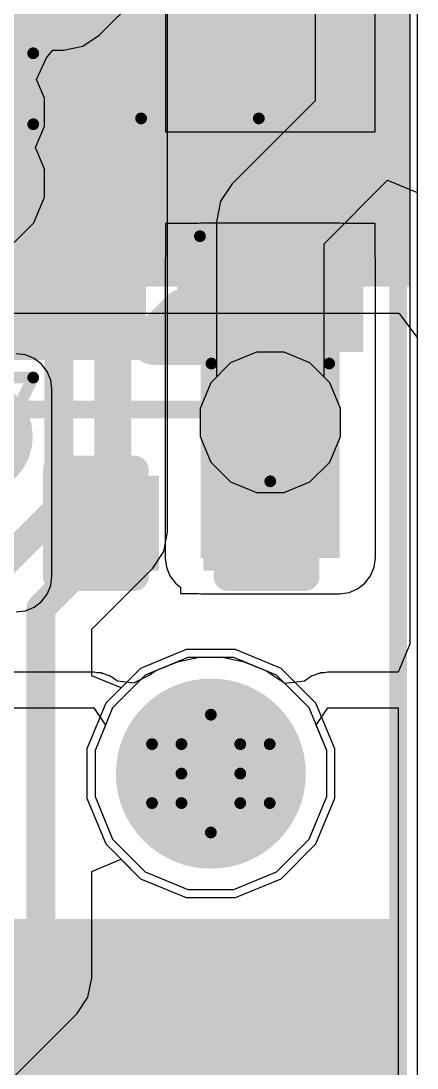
# Model space of a CAD drawing. Header units: inches. Extents: x -35 to 304, y -8 to 63.
# Drawn here: x 10.563 to 12.273, y 0.578 to 5.094 of the extents above; entities that cross this region are included whole.
import ezdxf

# ---------------------------------------------------------------- set-up
doc = ezdxf.new("R2010")
doc.units = ezdxf.units.IN
for name, color, linetype in [('Bottom Layer', 5, 'Continuous'), ('Bottom Overlay', 54, 'Continuous'), ('Bottom Paste', 16, 'Continuous'), ('Bottom Solder', 6, 'Continuous'), ('Drill Drawing', 1, 'Continuous'), ('Layer 2', 16, 'Continuous'), ('Layer 3', 76, 'Continuous'), ('Pad Holes', 156, 'Continuous'), ('Top Layer', 1, 'Continuous'), ('Top Overlay', 2, 'Continuous'), ('Top Paste', 8, 'Continuous'), ('Top Solder', 216, 'Continuous'), ('Via Holes', 16, 'Continuous')]:
    doc.layers.add(name, color=color, linetype=linetype)

# ---------------------------------------------------------------- blocks, each defined once
blk = doc.blocks.new('DC_096_7')
at = {"layer": 'Bottom Solder'}
h = blk.add_hatch(color=6, dxfattribs=at)
edge = h.paths.add_edge_path()
edge.add_arc((1.39999974, 1.24579888), 0.0499999, 0, 360)
h = blk.add_hatch(color=6, dxfattribs=at)
edge = h.paths.add_edge_path()
edge.add_arc((1.39999974, -0.9373997), 0.0499999, 0, 360)
at = {"layer": 'Pad Holes'}
h = blk.add_hatch(color=7, dxfattribs=at)
edge = h.paths.add_edge_path()
edge.add_arc((1.39999974, 1.24579888), 0.40999918, 0, 360)
h = blk.add_hatch(color=7, dxfattribs=at)
edge = h.paths.add_edge_path()
edge.add_arc((1.39999974, -0.9373997), 0.40999918, 0, 360)
at = {"layer": 'Top Layer'}
for points in [[(-2.04999971, 2.05420087), (-0.74999977, 2.05420087), (-0.74999977, 0.25420193), (-2.04999971, 0.25420193)], [(-2.04999971, -0.7457986099999999), (-0.74999977, -0.7457986099999999), (-0.74999977, -1.74579915), (-2.04999971, -1.74579915)]]:
    blk.add_hatch(color=1, dxfattribs=at).paths.add_polyline_path(points)
at = {"layer": 'Top Paste'}
for points in [[(-2.04999971, 2.05420087), (-0.74999977, 2.05420087), (-0.74999977, 0.25420193), (-2.04999971, 0.25420193)], [(-2.04999971, -0.7457986099999999), (-0.74999977, -0.7457986099999999), (-0.74999977, -1.74579915), (-2.04999971, -1.74579915)]]:
    blk.add_hatch(color=8, dxfattribs=at).paths.add_polyline_path(points)
at = {"layer": 'Top Solder'}
for points in [[(-2.09999961, 2.10420077), (-0.69999987, 2.10420077), (-0.69999987, 0.20420203), (-2.09999961, 0.20420203)], [(-2.09999961, -0.6957987099999999), (-0.69999987, -0.6957987099999999), (-0.69999987, -1.79579905), (-2.09999961, -1.79579905)]]:
    blk.add_hatch(color=216, dxfattribs=at).paths.add_polyline_path(points)
h = blk.add_hatch(color=216, dxfattribs=at)
edge = h.paths.add_edge_path()
edge.add_arc((1.39999974, 1.24579888), 0.0499999, 0, 360)
h = blk.add_hatch(color=216, dxfattribs=at)
edge = h.paths.add_edge_path()
edge.add_arc((1.39999974, -0.9373997), 0.0499999, 0, 360)
at = {"layer": 'Top Overlay'}
for points in [[(-2.05000098, -1.74580042, 0.0762, 0.0762, 0), (-2.05000098, 2.0541996, 0.0762, 0.0762, 0)], [(-0.58950098, 1.1270996, 0.1999996, 0.1999996, 0), (-0.46250098, 1.2540996, 0.1999996, 0.1999996, 0)], [(-0.46250098, 1.0000996, 0.1999996, 0.1999996, 0), (-0.46250098, 1.2540996, 0.1999996, 0.1999996, 0)], [(-0.46250098, 1.0000996, 0.1999996, 0.1999996, 0), (-0.58950098, 1.1270996, 0.1999996, 0.1999996, 0)]]:
    blk.add_lwpolyline(points, format="xyseb", dxfattribs=at)
for points in [[(-2.06905098, 2.0541996, 0.0381, 0.0381, 1), (-2.03095098, 2.0541996, 0.0381, 0.0381, 1)], [(-0.5125008799999999, 1.2540996, 0.0999998, 0.0999998, 1), (-0.41250108, 1.2540996, 0.0999998, 0.0999998, 1)], [(-0.5125008799999999, 1.2540996, 0.0999998, 0.0999998, 1), (-0.41250108, 1.2540996, 0.0999998, 0.0999998, 1)], [(-0.6395008799999999, 1.1270996, 0.0999998, 0.0999998, 1), (-0.53950108, 1.1270996, 0.0999998, 0.0999998, 1)], [(-0.6395008799999999, 1.1270996, 0.0999998, 0.0999998, 1), (-0.53950108, 1.1270996, 0.0999998, 0.0999998, 1)], [(-0.5125008799999999, 1.0000996, 0.0999998, 0.0999998, 1), (-0.41250108, 1.0000996, 0.0999998, 0.0999998, 1)], [(-0.5125008799999999, 1.0000996, 0.0999998, 0.0999998, 1), (-0.41250108, 1.0000996, 0.0999998, 0.0999998, 1)], [(-2.06905098, -1.74580042, 0.0381, 0.0381, 1), (-2.03095098, -1.74580042, 0.0381, 0.0381, 1)]]:
    blk.add_lwpolyline(points, format="xyseb", close=True, dxfattribs=at)
blk = doc.blocks.new('DFN_6_EP_2_2__B_14')
at = {"layer": 'Bottom Layer'}
for points in [[(-0.27999944, 0.6849999), (0.27999944, 0.6849999), (0.27999944, -0.6849999), (-0.27999944, -0.6849999)], [(-1.2174982, 0.6499986999999999), (-0.6174993999999999, 0.6499986999999999), (-0.6174993999999999, 0.3499993), (-1.2174982, 0.3499993)], [(0.6175019399999999, 0.6499986999999999), (1.21750074, 0.6499986999999999), (1.21750074, 0.3499993), (0.6175019399999999, 0.3499993)], [(-1.2174982, 0.14999716), (-0.6174993999999999, 0.14999716), (-0.6174993999999999, -0.15000224), (-1.2174982, -0.15000224)], [(0.6175019399999999, 0.1499997), (1.21750074, 0.1499997), (1.21750074, -0.1499997), (0.6175019399999999, -0.1499997)], [(-1.2174982, -0.35000184), (-0.6174993999999999, -0.35000184), (-0.6174993999999999, -0.65000124), (-1.2174982, -0.65000124)], [(0.6175019399999999, -0.35000184), (1.21750074, -0.35000184), (1.21750074, -0.65000124), (0.6175019399999999, -0.65000124)]]:
    blk.add_hatch(color=5, dxfattribs=at).paths.add_polyline_path(points)
at = {"layer": 'Bottom Paste'}
for points in [[(-0.27999944, 0.6849999), (0.27999944, 0.6849999), (0.27999944, -0.6849999), (-0.27999944, -0.6849999)], [(-1.2174982, 0.6499986999999999), (-0.6174993999999999, 0.6499986999999999), (-0.6174993999999999, 0.3499993), (-1.2174982, 0.3499993)], [(0.6175019399999999, 0.6499986999999999), (1.21750074, 0.6499986999999999), (1.21750074, 0.3499993), (0.6175019399999999, 0.3499993)], [(-1.2174982, 0.14999716), (-0.6174993999999999, 0.14999716), (-0.6174993999999999, -0.15000224), (-1.2174982, -0.15000224)], [(0.6175019399999999, 0.1499997), (1.21750074, 0.1499997), (1.21750074, -0.1499997), (0.6175019399999999, -0.1499997)], [(-1.2174982, -0.35000184), (-0.6174993999999999, -0.35000184), (-0.6174993999999999, -0.65000124), (-1.2174982, -0.65000124)], [(0.6175019399999999, -0.35000184), (1.21750074, -0.35000184), (1.21750074, -0.65000124), (0.6175019399999999, -0.65000124)]]:
    blk.add_hatch(color=16, dxfattribs=at).paths.add_polyline_path(points)
at = {"layer": 'Bottom Solder'}
for points in [[(-0.38159944, 0.7865998999999999), (0.38159944, 0.7865998999999999), (0.38159944, -0.7865998999999999), (-0.38159944, -0.7865998999999999)], [(-1.3190982, 0.7515987), (-0.5158993999999999, 0.7515987), (-0.5158993999999999, 0.2483993), (-1.3190982, 0.2483993)], [(0.5159019399999999, 0.7515987), (1.31910074, 0.7515987), (1.31910074, 0.2483993), (0.5159019399999999, 0.2483993)], [(-1.3190982, 0.25159716), (-0.5158993999999999, 0.25159716), (-0.5158993999999999, -0.25160224), (-1.3190982, -0.25160224)], [(0.5159019399999999, 0.2515997), (1.31910074, 0.2515997), (1.31910074, -0.2515997), (0.5159019399999999, -0.2515997)], [(-1.3190982, -0.24840184), (-0.5158993999999999, -0.24840184), (-0.5158993999999999, -0.75160124), (-1.3190982, -0.75160124)], [(0.5159019399999999, -0.24840184), (1.31910074, -0.24840184), (1.31910074, -0.75160124), (0.5159019399999999, -0.75160124)]]:
    blk.add_hatch(color=6, dxfattribs=at).paths.add_polyline_path(points)
at = {"layer": 'Bottom Overlay'}
for points in [[(-1.00000054, 0.796798, 0.0762, 0.0762, 0), (-1.00000054, 0.999998, 0.0762, 0.0762, 0)], [(-1.00000054, 0.999998, 0.0762, 0.0762, 0), (1.00000054, 0.999998, 0.0762, 0.0762, 0)], [(1.00000054, 0.796798, 0.0762, 0.0762, 0), (1.00000054, 0.999998, 0.0762, 0.0762, 0)], [(-1.00000054, -1.00000054, 0.0762, 0.0762, 0), (-1.00000054, -0.7968005399999999, 0.0762, 0.0762, 0)], [(1.00000054, -1.00000054, 0.0762, 0.0762, 0), (1.00000054, -0.7968005399999999, 0.0762, 0.0762, 0)], [(-1.00000054, -1.00000054, 0.0762, 0.0762, 0), (1.00000054, -1.00000054, 0.0762, 0.0762, 0)]]:
    blk.add_lwpolyline(points, format="xyseb", dxfattribs=at)
for points in [[(-1.01905054, 0.999998, 0.0381, 0.0381, 1), (-0.9809505399999999, 0.999998, 0.0381, 0.0381, 1)], [(-1.01905054, 0.999998, 0.0381, 0.0381, 1), (-0.9809505399999999, 0.999998, 0.0381, 0.0381, 1)], [(0.9809505399999999, 0.999998, 0.0381, 0.0381, 1), (1.01905054, 0.999998, 0.0381, 0.0381, 1)], [(0.9809505399999999, 0.999998, 0.0381, 0.0381, 1), (1.01905054, 0.999998, 0.0381, 0.0381, 1)], [(-1.01905054, 0.796798, 0.0381, 0.0381, 1), (-0.9809505399999999, 0.796798, 0.0381, 0.0381, 1)], [(0.9809505399999999, 0.796798, 0.0381, 0.0381, 1), (1.01905054, 0.796798, 0.0381, 0.0381, 1)], [(-1.01905054, -0.7968005399999999, 0.0381, 0.0381, 1), (-0.9809505399999999, -0.7968005399999999, 0.0381, 0.0381, 1)], [(0.9809505399999999, -0.7968005399999999, 0.0381, 0.0381, 1), (1.01905054, -0.7968005399999999, 0.0381, 0.0381, 1)], [(-1.01905054, -1.00000054, 0.0381, 0.0381, 1), (-0.9809505399999999, -1.00000054, 0.0381, 0.0381, 1)], [(-1.01905054, -1.00000054, 0.0381, 0.0381, 1), (-0.9809505399999999, -1.00000054, 0.0381, 0.0381, 1)], [(0.9809505399999999, -1.00000054, 0.0381, 0.0381, 1), (1.01905054, -1.00000054, 0.0381, 0.0381, 1)], [(0.9809505399999999, -1.00000054, 0.0381, 0.0381, 1), (1.01905054, -1.00000054, 0.0381, 0.0381, 1)]]:
    blk.add_lwpolyline(points, format="xyseb", close=True, dxfattribs=at)
blk = doc.blocks.new('1_S______P___0_5___B_34')
at = {"layer": 'Bottom Layer'}
h = blk.add_hatch(color=5, dxfattribs=at)
edge = h.paths.add_edge_path()
edge.add_arc((0, 0), 0.2499995, 0, 360)
at = {"layer": 'Bottom Paste'}
h = blk.add_hatch(color=16, dxfattribs=at)
edge = h.paths.add_edge_path()
edge.add_arc((0, 0), 0.2499995, 0, 360)
at = {"layer": 'Bottom Solder'}
h = blk.add_hatch(color=6, dxfattribs=at)
edge = h.paths.add_edge_path()
edge.add_arc((0, 0), 0.3515995, 0, 360)
at = {"layer": 'Bottom Overlay'}
for points in [[(0.4064, 0, 0.0762, 0.0762, 1), (-0.4064, 0, 0.0762, 0.0762, 1)], [(-0.42545, 0, 0.0381, 0.0381, 1), (-0.38735, 0, 0.0381, 0.0381, 1)], [(0.38735, 0, 0.0381, 0.0381, 1), (0.42545, 0, 0.0381, 0.0381, 1)]]:
    blk.add_lwpolyline(points, format="xyseb", close=True, dxfattribs=at)
blk = doc.blocks.new('CAP_0201_B_41')
at = {"layer": 'Bottom Layer'}
for points in [[(-0.4499991, 0.1499997), (-0.1499997, 0.1499997), (-0.1499997, -0.1499997), (-0.4499991, -0.1499997)], [(0.1499997, 0.1499997), (0.4499991, 0.1499997), (0.4499991, -0.1499997), (0.1499997, -0.1499997)]]:
    blk.add_hatch(color=5, dxfattribs=at).paths.add_polyline_path(points)
at = {"layer": 'Bottom Paste'}
for points in [[(-0.4499991, 0.1499997), (-0.1499997, 0.1499997), (-0.1499997, -0.1499997), (-0.4499991, -0.1499997)], [(0.1499997, 0.1499997), (0.4499991, 0.1499997), (0.4499991, -0.1499997), (0.1499997, -0.1499997)]]:
    blk.add_hatch(color=16, dxfattribs=at).paths.add_polyline_path(points)
at = {"layer": 'Bottom Solder'}
for points in [[(-0.50500026, 0.20500086), (-0.09499853999999999, 0.20500086), (-0.09499853999999999, -0.20500086), (-0.50500026, -0.20500086)], [(0.09499853999999999, 0.20500086), (0.50500026, 0.20500086), (0.50500026, -0.20500086), (0.09499853999999999, -0.20500086)]]:
    blk.add_hatch(color=6, dxfattribs=at).paths.add_polyline_path(points)
at = {"layer": 'Bottom Overlay'}
for points in [[(-0.5334, 0.2286, 0.127, 0.127, 0), (-0.2032, 0.2286, 0.127, 0.127, 0)], [(-0.5334, -0.2286, 0.127, 0.127, 0), (-0.5334, 0.2286, 0.127, 0.127, 0)], [(0.2032, 0.2286, 0.127, 0.127, 0), (0.5334, 0.2286, 0.127, 0.127, 0)], [(0.5334, -0.2286, 0.127, 0.127, 0), (0.5334, 0.2286, 0.127, 0.127, 0)], [(-0.5334, -0.2286, 0.127, 0.127, 0), (-0.2032, -0.2286, 0.127, 0.127, 0)], [(0.2032, -0.2286, 0.127, 0.127, 0), (0.5334, -0.2286, 0.127, 0.127, 0)]]:
    blk.add_lwpolyline(points, format="xyseb", dxfattribs=at)
for points in [[(-0.5651499999999999, 0.2286, 0.0635, 0.0635, 1), (-0.5016499999999999, 0.2286, 0.0635, 0.0635, 1)], [(-0.5651499999999999, 0.2286, 0.0635, 0.0635, 1), (-0.5016499999999999, 0.2286, 0.0635, 0.0635, 1)], [(-0.23495, 0.2286, 0.0635, 0.0635, 1), (-0.17145, 0.2286, 0.0635, 0.0635, 1)], [(0.17145, 0.2286, 0.0635, 0.0635, 1), (0.23495, 0.2286, 0.0635, 0.0635, 1)], [(0.5016499999999999, 0.2286, 0.0635, 0.0635, 1), (0.5651499999999999, 0.2286, 0.0635, 0.0635, 1)], [(0.5016499999999999, 0.2286, 0.0635, 0.0635, 1), (0.5651499999999999, 0.2286, 0.0635, 0.0635, 1)], [(-0.5651499999999999, -0.2286, 0.0635, 0.0635, 1), (-0.5016499999999999, -0.2286, 0.0635, 0.0635, 1)], [(-0.5651499999999999, -0.2286, 0.0635, 0.0635, 1), (-0.5016499999999999, -0.2286, 0.0635, 0.0635, 1)], [(-0.23495, -0.2286, 0.0635, 0.0635, 1), (-0.17145, -0.2286, 0.0635, 0.0635, 1)], [(0.17145, -0.2286, 0.0635, 0.0635, 1), (0.23495, -0.2286, 0.0635, 0.0635, 1)], [(0.5016499999999999, -0.2286, 0.0635, 0.0635, 1), (0.5651499999999999, -0.2286, 0.0635, 0.0635, 1)], [(0.5016499999999999, -0.2286, 0.0635, 0.0635, 1), (0.5651499999999999, -0.2286, 0.0635, 0.0635, 1)]]:
    blk.add_lwpolyline(points, format="xyseb", close=True, dxfattribs=at)

msp = doc.modelspace()

# ---------------------------------------------------------------- hatches: boundary and pattern name
at = {"layer": 'Bottom Layer'}
h = msp.add_hatch(color=5, dxfattribs=at)
edge = h.paths.add_edge_path()
edge.add_arc((11.33555518, 4.41925202), 0.1499997, 0, 360)
for points in [[(11.33917468, 2.77754334), (11.93917348, 2.77754334), (11.93917348, 4.06784302), (11.33917468, 4.06784302)], [(10.10417334, 0.2032), (12.19105258, 0.2032), (12.19105258, 1.22050556), (10.10417334, 1.22050556)]]:
    msp.add_hatch(color=5, dxfattribs=at).paths.add_polyline_path(points)
h = msp.add_hatch(color=5, dxfattribs=at)
edge = h.paths.add_edge_path()
edge.add_arc((11.63917408, 3.362345319999999), 0.1499997, 0, 360)
at = {"layer": 'Bottom Solder'}
h = msp.add_hatch(color=6, dxfattribs=at)
edge = h.paths.add_edge_path()
edge.add_arc((11.33555518, 4.41925202), 0.2515997, 0, 360)
h = msp.add_hatch(color=6, dxfattribs=at)
edge = h.paths.add_edge_path()
edge.add_arc((11.63917408, 3.362345319999999), 0.2515997, 0, 360)
h = msp.add_hatch(color=6, dxfattribs=at)
edge = h.paths.add_edge_path()
edge.add_arc((10.3619554, 3.301911099999999), 0.2515997, 0, 360)
at = {"layer": 'Layer 2'}
h = msp.add_hatch(color=16, dxfattribs=at)
edge = h.paths.add_edge_path()
edge.add_arc((11.33555518, 4.41925202), 0.1499997, 0, 360)
h = msp.add_hatch(color=16, dxfattribs=at)
edge = h.paths.add_edge_path()
edge.add_arc((11.63917408, 3.362345319999999), 0.1499997, 0, 360)
at = {"layer": 'Layer 3'}
h = msp.add_hatch(color=76, dxfattribs=at)
edge = h.paths.add_edge_path()
edge.add_arc((11.33555518, 4.41925202), 0.1499997, 0, 360)
h = msp.add_hatch(color=76, dxfattribs=at)
edge = h.paths.add_edge_path()
edge.add_arc((11.63917408, 3.362345319999999), 0.1499997, 0, 360)
at = {"layer": 'Top Layer'}
msp.add_hatch(color=1, dxfattribs=at).paths.add_polyline_path([(10.1810693, 3.99800318), (12.1935621, 3.99800318), (12.1935621, 5.298005659999999), (10.1810693, 5.298005659999999)])
h = msp.add_hatch(color=1, dxfattribs=at)
edge = h.paths.add_edge_path()
edge.add_arc((11.63917408, 3.362345319999999), 0.1499997, 0, 360)
at = {"layer": 'Top Solder'}
h = msp.add_hatch(color=216, dxfattribs=at)
edge = h.paths.add_edge_path()
edge.add_arc((10.3619554, 4.7003081), 0.2515997, 0, 360)
h = msp.add_hatch(color=216, dxfattribs=at)
edge = h.paths.add_edge_path()
edge.add_arc((10.3619554, 4.39420762), 0.2515997, 0, 360)
h = msp.add_hatch(color=216, dxfattribs=at)
edge = h.paths.add_edge_path()
edge.add_arc((11.63917408, 3.362345319999999), 0.2515997, 0, 360)
at = {"layer": 'Via Holes'}
h = msp.add_hatch(color=7, dxfattribs=at)
edge = h.paths.add_edge_path()
edge.add_arc((11.33555518, 4.41925202), 0.07499858, 0, 360)
h = msp.add_hatch(color=7, dxfattribs=at)
edge = h.paths.add_edge_path()
edge.add_arc((11.63917408, 3.362345319999999), 0.07499858, 0, 360)

# ---------------------------------------------------------------- linework, layer by layer
at = {"layer": 'Bottom Layer'}
for p, q in [((12.24185512, 5.711283979999999), (12.24185512, 2.40635536)), ((11.18677468, 5.220243559999999), (11.18677468, 4.61544416)), ((12.09157348, 4.61544416), (12.09157348, 5.220243559999999)), ((11.18677468, 4.61544416), (12.09157348, 4.61544416)), ((11.32917978, 4.22024302), (11.18677468, 4.22024302)), ((11.18677468, 4.22024302), (11.18677468, 4.077837919999999)), ((11.33917468, 4.22155874), (11.32917978, 4.22024302)), ((11.93917348, 4.22155874), (11.33917468, 4.22155874)), ((11.94916838, 4.22024302), (11.93917348, 4.22155874)), ((12.09157348, 4.22024302), (11.94916838, 4.22024302)), ((12.09157348, 4.077837919999999), (12.09157348, 4.22024302)), ((11.18677468, 4.077837919999999), (11.18545896, 4.06784302)), ((11.18545896, 4.06784302), (11.18545896, 2.77754334)), ((12.0928892, 4.06784302), (12.09157348, 4.077837919999999)), ((12.0928892, 2.77754334), (12.0928892, 4.06784302)), ((10.582783, 3.65358934), (10.54299898, 3.658826819999999)), ((10.61985684, 3.6382325), (10.582783, 3.65358934)), ((10.6516932, 3.61380532), (10.61985684, 3.6382325)), ((10.67612038, 3.58196896), (10.6516932, 3.61380532)), ((10.69147722, 3.54489512), (10.67612038, 3.58196896)), ((10.6967147, 3.5051111), (10.69147722, 3.54489512)), ((10.6967147, 2.69894304), (10.6967147, 3.5051111)), ((11.18545896, 2.77754334), (11.19069644, 2.73775932)), ((12.08765172, 2.73775932), (12.0928892, 2.77754334)), ((11.19069644, 2.73775932), (11.20605328, 2.70068548)), ((12.07229488, 2.70068548), (12.08765172, 2.73775932)), ((10.69147722, 2.65915902), (10.6967147, 2.69894304)), ((11.20605328, 2.70068548), (11.23048046, 2.66884912)), ((11.23048046, 2.66884912), (11.252073, 2.6522807)), ((12.01603134, 2.64442194), (12.0478677, 2.66884912)), ((12.0478677, 2.66884912), (12.07229488, 2.70068548)), ((10.6516932, 2.59024882), (10.67612038, 2.62208518)), ((10.67612038, 2.62208518), (10.69147722, 2.65915902)), ((11.252073, 2.6522807), (11.252073, 2.62514334)), ((11.252073, 2.62514334), (11.32917978, 2.62514334)), ((11.32917978, 2.62514334), (11.33917468, 2.62382762)), ((11.33917468, 2.62382762), (11.93917348, 2.62382762)), ((11.93917348, 2.62382762), (11.9789575, 2.6290651)), ((11.9789575, 2.6290651), (12.01603134, 2.64442194)), ((10.61985684, 2.56582164), (10.6516932, 2.59024882)), ((10.54299898, 2.54522732), (10.582783, 2.5504648)), ((10.582783, 2.5504648), (10.61985684, 2.56582164)), ((12.24185512, 2.40635536), (12.19105258, 2.2849459)), ((11.23681014, 2.32878884), (11.14581718, 2.29109778)), ((11.33340888, 2.34800394), (11.23681014, 2.32878884)), ((11.43189992, 2.34800394), (11.33340888, 2.34800394)), ((11.52849866, 2.32878884), (11.43189992, 2.34800394)), ((11.61949162, 2.29109778), (11.52849866, 2.32878884)), ((10.8777786, 2.28494844), (9.71185764, 2.28494844)), ((10.89273158, 2.28297994), (10.8777786, 2.28494844)), ((10.90777092, 2.28199442), (10.89273158, 2.28297994)), ((10.91255374, 2.28037136), (10.90777092, 2.28199442)), ((10.91756262, 2.27971096), (10.91255374, 2.28037136)), ((10.9314996, 2.27393754), (10.91756262, 2.27971096)), ((10.94576678, 2.26909376), (10.9314996, 2.27393754)), ((10.94996286, 2.2662896), (10.94576678, 2.26909376)), ((10.95463646, 2.26435412), (10.94996286, 2.2662896)), ((10.96661002, 2.25516694), (10.95463646, 2.26435412)), ((11.12007174, 2.27389436), (11.04878918, 2.23824038)), ((11.14581718, 2.29109778), (11.12007174, 2.27389436)), ((11.70138122, 2.23637856), (11.61949162, 2.29109778)), ((11.81067488, 2.26435158), (11.7987191, 2.2551771)), ((11.81534848, 2.26628706), (11.81067488, 2.26435158)), ((11.81954964, 2.26909376), (11.81534848, 2.26628706)), ((11.83381682, 2.27393754), (11.81954964, 2.26909376)), ((11.84774872, 2.27970842), (11.83381682, 2.27393754)), ((11.8527576, 2.28036882), (11.84774872, 2.27970842)), ((11.85754804, 2.28199442), (11.8527576, 2.28036882)), ((11.87259754, 2.28297994), (11.85754804, 2.28199442)), ((11.88753274, 2.2849459), (11.87259754, 2.28297994)), ((12.19105258, 2.2849459), (11.88753274, 2.2849459)), ((10.97912968, 2.24680018), (10.96661002, 2.25516694)), ((11.04878918, 2.23824038), (10.97912968, 2.24680018)), ((11.7861842, 2.24680272), (11.70138122, 2.23637856)), ((11.7987191, 2.2551771), (11.7861842, 2.24680272)), ((9.71185764, 2.13123272), (10.8777786, 2.13123272)), ((10.8777786, 2.13123272), (10.9277785, 2.05639924)), ((11.8375303, 2.05639924), (11.88753274, 2.13123018)), ((11.88753274, 2.13123018), (12.19105512, 2.13123018)), ((12.19105512, 2.13123018), (12.19105512, 0.20719034)), ((10.9277785, 2.05639924), (10.8826554, 1.94746118)), ((11.8826534, 1.94746118), (11.8375303, 2.05639924)), ((10.8826554, 1.94746118), (10.8826554, 1.7485487)), ((11.8826534, 1.7485487), (11.8826534, 1.94746118)), ((10.8826554, 1.7485487), (10.95877412, 1.56477716)), ((11.80653468, 1.56477716), (11.8826534, 1.7485487)), ((10.95877412, 1.56477716), (11.09942662, 1.42412466)), ((11.66588218, 1.42412466), (11.80653468, 1.56477716)), ((11.09942662, 1.42412466), (11.28319816, 1.34800594)), ((11.48211064, 1.34800594), (11.66588218, 1.42412466)), ((11.28319816, 1.34800594), (11.48211064, 1.34800594))]:
    msp.add_line(p, q, dxfattribs=at)
for points in [[(10.72167274, 4.0128444, 0.1499997, 0.1499997, 0), (10.72167274, 4.41784486, 0.1499997, 0.1499997, 0)], [(11.33555518, 4.41925202, 0.1499997, 0.1499997, 0), (11.33625876, 4.418548439999999, 0.1499997, 0.1499997, 0)], [(11.33625876, 4.418548439999999, 0.1499997, 0.1499997, 0), (11.6384705, 4.418548439999999, 0.1499997, 0.1499997, 0)], [(11.6384705, 4.418548439999999, 0.1499997, 0.1499997, 0), (11.63917408, 4.41784486, 0.1499997, 0.1499997, 0)], [(10.72167274, 4.0128444, 0.1499997, 0.1499997, 0), (10.9544739, 3.78004324, 0.1499997, 0.1499997, 0)], [(10.9544739, 2.92754304, 0.1499997, 0.1499997, 0), (10.9544739, 3.78004324, 0.1499997, 0.1499997, 0)]]:
    msp.add_lwpolyline(points, format="xyseb", dxfattribs=at)
for points in [[(10.68417218, 4.41784486, 0.07499858, 0.07499858, 1), (10.7591733, 4.41784486, 0.07499858, 0.07499858, 1)], [(11.29805462, 4.41925202, 0.07499858, 0.07499858, 1), (11.37305574, 4.41925202, 0.07499858, 0.07499858, 1)], [(11.2987582, 4.418548439999999, 0.07499858, 0.07499858, 1), (11.37375932, 4.418548439999999, 0.07499858, 0.07499858, 1)], [(11.2987582, 4.418548439999999, 0.07499858, 0.07499858, 1), (11.37375932, 4.418548439999999, 0.07499858, 0.07499858, 1)], [(11.60096994, 4.418548439999999, 0.07499858, 0.07499858, 1), (11.67597106, 4.418548439999999, 0.07499858, 0.07499858, 1)], [(11.60096994, 4.418548439999999, 0.07499858, 0.07499858, 1), (11.67597106, 4.418548439999999, 0.07499858, 0.07499858, 1)], [(11.60167352, 4.41784486, 0.07499858, 0.07499858, 1), (11.67667464, 4.41784486, 0.07499858, 0.07499858, 1)], [(10.68417218, 4.0128444, 0.07499858, 0.07499858, 1), (10.7591733, 4.0128444, 0.07499858, 0.07499858, 1)], [(10.68417218, 4.0128444, 0.07499858, 0.07499858, 1), (10.7591733, 4.0128444, 0.07499858, 0.07499858, 1)], [(10.91697334, 3.78004324, 0.07499858, 0.07499858, 1), (10.99197446, 3.78004324, 0.07499858, 0.07499858, 1)], [(10.91697334, 3.78004324, 0.07499858, 0.07499858, 1), (10.99197446, 3.78004324, 0.07499858, 0.07499858, 1)], [(10.91697334, 2.92754304, 0.07499858, 0.07499858, 1), (10.99197446, 2.92754304, 0.07499858, 0.07499858, 1)]]:
    msp.add_lwpolyline(points, format="xyseb", close=True, dxfattribs=at)
at = {"layer": 'Bottom Overlay'}
for points in [[(11.81530784, 0.6283655199999999, 0.0762, 0.0762, 0), (11.81530784, 0.8823655199999999, 0.0762, 0.0762, 0)], [(11.68830784, 0.7601102399999999, 0.0762, 0.0762, 0), (11.94230784, 0.7601102399999999, 0.0762, 0.0762, 0)]]:
    msp.add_lwpolyline(points, format="xyseb", dxfattribs=at)
for points in [[(11.79625784, 0.8823655199999999, 0.0381, 0.0381, 1), (11.83435784, 0.8823655199999999, 0.0381, 0.0381, 1)], [(11.66925784, 0.7601102399999999, 0.0381, 0.0381, 1), (11.70735784, 0.7601102399999999, 0.0381, 0.0381, 1)], [(11.92325784, 0.7601102399999999, 0.0381, 0.0381, 1), (11.96135784, 0.7601102399999999, 0.0381, 0.0381, 1)], [(11.79625784, 0.6283655199999999, 0.0381, 0.0381, 1), (11.83435784, 0.6283655199999999, 0.0381, 0.0381, 1)]]:
    msp.add_lwpolyline(points, format="xyseb", close=True, dxfattribs=at)
at = {"layer": 'Drill Drawing'}
for points in [[(10.1079554, 4.9543081, 0.0508, 0.0508, 0), (10.6159554, 4.9543081, 0.0508, 0.0508, 0)], [(10.3619554, 4.4463081, 0.0508, 0.0508, 0), (10.6159554, 4.9543081, 0.0508, 0.0508, 0)], [(11.08155518, 4.67325202, 0.0508, 0.0508, 0), (11.58955518, 4.67325202, 0.0508, 0.0508, 0)], [(11.08155518, 4.67325202, 0.0508, 0.0508, 0), (11.33555518, 4.16525202, 0.0508, 0.0508, 0)], [(11.33555518, 4.16525202, 0.0508, 0.0508, 0), (11.58955518, 4.67325202, 0.0508, 0.0508, 0)], [(10.1079554, 4.64820762, 0.0508, 0.0508, 0), (10.6159554, 4.64820762, 0.0508, 0.0508, 0)], [(10.3619554, 4.140207619999999, 0.0508, 0.0508, 0), (10.6159554, 4.64820762, 0.0508, 0.0508, 0)], [(11.38517408, 3.61634532, 0.0508, 0.0508, 0), (11.89317408, 3.61634532, 0.0508, 0.0508, 0)], [(11.38517408, 3.61634532, 0.0508, 0.0508, 0), (11.63917408, 3.10834532, 0.0508, 0.0508, 0)], [(11.63917408, 3.10834532, 0.0508, 0.0508, 0), (11.89317408, 3.61634532, 0.0508, 0.0508, 0)], [(10.1079554, 3.5559111, 0.0508, 0.0508, 0), (10.6159554, 3.5559111, 0.0508, 0.0508, 0)], [(10.3619554, 3.0479111, 0.0508, 0.0508, 0), (10.6159554, 3.5559111, 0.0508, 0.0508, 0)], [(11.2556544, 1.97500494, 0.0508, 0.0508, 0), (11.3826544, 2.10200494, 0.0508, 0.0508, 0)], [(11.3826544, 2.10200494, 0.0508, 0.0508, 0), (11.5096544, 1.97500494, 0.0508, 0.0508, 0)], [(11.1286544, 1.97500494, 0.0508, 0.0508, 0), (11.2556544, 1.84800494, 0.0508, 0.0508, 0)], [(11.1286544, 1.97500494, 0.0508, 0.0508, 0), (11.2556544, 1.97500494, 0.0508, 0.0508, 0)], [(11.5096544, 1.97500494, 0.0508, 0.0508, 0), (11.6366544, 1.97500494, 0.0508, 0.0508, 0)], [(11.5096544, 1.84800494, 0.0508, 0.0508, 0), (11.6366544, 1.97500494, 0.0508, 0.0508, 0)], [(11.1286544, 1.72100494, 0.0508, 0.0508, 0), (11.2556544, 1.84800494, 0.0508, 0.0508, 0)], [(11.5096544, 1.84800494, 0.0508, 0.0508, 0), (11.6366544, 1.72100494, 0.0508, 0.0508, 0)], [(11.1286544, 1.72100494, 0.0508, 0.0508, 0), (11.2556544, 1.72100494, 0.0508, 0.0508, 0)], [(11.2556544, 1.72100494, 0.0508, 0.0508, 0), (11.3826544, 1.59400494, 0.0508, 0.0508, 0)], [(11.3826544, 1.59400494, 0.0508, 0.0508, 0), (11.5096544, 1.72100494, 0.0508, 0.0508, 0)], [(11.5096544, 1.72100494, 0.0508, 0.0508, 0), (11.6366544, 1.72100494, 0.0508, 0.0508, 0)]]:
    msp.add_lwpolyline(points, format="xyseb", dxfattribs=at)
for points in [[(10.6032554, 4.9543081, 0.0254, 0.0254, 1), (10.6286554, 4.9543081, 0.0254, 0.0254, 1)], [(10.6032554, 4.9543081, 0.0254, 0.0254, 1), (10.6286554, 4.9543081, 0.0254, 0.0254, 1)], [(11.06885518, 4.67325202, 0.0254, 0.0254, 1), (11.09425518, 4.67325202, 0.0254, 0.0254, 1)], [(11.06885518, 4.67325202, 0.0254, 0.0254, 1), (11.09425518, 4.67325202, 0.0254, 0.0254, 1)], [(11.57685518, 4.67325202, 0.0254, 0.0254, 1), (11.60225518, 4.67325202, 0.0254, 0.0254, 1)], [(11.57685518, 4.67325202, 0.0254, 0.0254, 1), (11.60225518, 4.67325202, 0.0254, 0.0254, 1)], [(10.6032554, 4.64820762, 0.0254, 0.0254, 1), (10.6286554, 4.64820762, 0.0254, 0.0254, 1)], [(10.6032554, 4.64820762, 0.0254, 0.0254, 1), (10.6286554, 4.64820762, 0.0254, 0.0254, 1)], [(11.32285518, 4.16525202, 0.0254, 0.0254, 1), (11.34825518, 4.16525202, 0.0254, 0.0254, 1)], [(11.32285518, 4.16525202, 0.0254, 0.0254, 1), (11.34825518, 4.16525202, 0.0254, 0.0254, 1)], [(11.37247408, 3.61634532, 0.0254, 0.0254, 1), (11.39787408, 3.61634532, 0.0254, 0.0254, 1)], [(11.37247408, 3.61634532, 0.0254, 0.0254, 1), (11.39787408, 3.61634532, 0.0254, 0.0254, 1)], [(11.88047408, 3.61634532, 0.0254, 0.0254, 1), (11.90587408, 3.61634532, 0.0254, 0.0254, 1)], [(11.88047408, 3.61634532, 0.0254, 0.0254, 1), (11.90587408, 3.61634532, 0.0254, 0.0254, 1)], [(10.6032554, 3.5559111, 0.0254, 0.0254, 1), (10.6286554, 3.5559111, 0.0254, 0.0254, 1)], [(10.6032554, 3.5559111, 0.0254, 0.0254, 1), (10.6286554, 3.5559111, 0.0254, 0.0254, 1)], [(11.62647408, 3.10834532, 0.0254, 0.0254, 1), (11.65187408, 3.10834532, 0.0254, 0.0254, 1)], [(11.62647408, 3.10834532, 0.0254, 0.0254, 1), (11.65187408, 3.10834532, 0.0254, 0.0254, 1)], [(11.3699544, 2.10200494, 0.0254, 0.0254, 1), (11.3953544, 2.10200494, 0.0254, 0.0254, 1)], [(11.3699544, 2.10200494, 0.0254, 0.0254, 1), (11.3953544, 2.10200494, 0.0254, 0.0254, 1)], [(11.1159544, 1.97500494, 0.0254, 0.0254, 1), (11.1413544, 1.97500494, 0.0254, 0.0254, 1)], [(11.1159544, 1.97500494, 0.0254, 0.0254, 1), (11.1413544, 1.97500494, 0.0254, 0.0254, 1)], [(11.2429544, 1.97500494, 0.0254, 0.0254, 1), (11.2683544, 1.97500494, 0.0254, 0.0254, 1)], [(11.2429544, 1.97500494, 0.0254, 0.0254, 1), (11.2683544, 1.97500494, 0.0254, 0.0254, 1)], [(11.4969544, 1.97500494, 0.0254, 0.0254, 1), (11.5223544, 1.97500494, 0.0254, 0.0254, 1)], [(11.4969544, 1.97500494, 0.0254, 0.0254, 1), (11.5223544, 1.97500494, 0.0254, 0.0254, 1)], [(11.6239544, 1.97500494, 0.0254, 0.0254, 1), (11.6493544, 1.97500494, 0.0254, 0.0254, 1)], [(11.6239544, 1.97500494, 0.0254, 0.0254, 1), (11.6493544, 1.97500494, 0.0254, 0.0254, 1)], [(11.2429544, 1.84800494, 0.0254, 0.0254, 1), (11.2683544, 1.84800494, 0.0254, 0.0254, 1)], [(11.2429544, 1.84800494, 0.0254, 0.0254, 1), (11.2683544, 1.84800494, 0.0254, 0.0254, 1)], [(11.4969544, 1.84800494, 0.0254, 0.0254, 1), (11.5223544, 1.84800494, 0.0254, 0.0254, 1)], [(11.4969544, 1.84800494, 0.0254, 0.0254, 1), (11.5223544, 1.84800494, 0.0254, 0.0254, 1)], [(11.1159544, 1.72100494, 0.0254, 0.0254, 1), (11.1413544, 1.72100494, 0.0254, 0.0254, 1)], [(11.1159544, 1.72100494, 0.0254, 0.0254, 1), (11.1413544, 1.72100494, 0.0254, 0.0254, 1)], [(11.2429544, 1.72100494, 0.0254, 0.0254, 1), (11.2683544, 1.72100494, 0.0254, 0.0254, 1)], [(11.2429544, 1.72100494, 0.0254, 0.0254, 1), (11.2683544, 1.72100494, 0.0254, 0.0254, 1)], [(11.4969544, 1.72100494, 0.0254, 0.0254, 1), (11.5223544, 1.72100494, 0.0254, 0.0254, 1)], [(11.4969544, 1.72100494, 0.0254, 0.0254, 1), (11.5223544, 1.72100494, 0.0254, 0.0254, 1)], [(11.6239544, 1.72100494, 0.0254, 0.0254, 1), (11.6493544, 1.72100494, 0.0254, 0.0254, 1)], [(11.6239544, 1.72100494, 0.0254, 0.0254, 1), (11.6493544, 1.72100494, 0.0254, 0.0254, 1)], [(11.3699544, 1.59400494, 0.0254, 0.0254, 1), (11.3953544, 1.59400494, 0.0254, 0.0254, 1)], [(11.3699544, 1.59400494, 0.0254, 0.0254, 1), (11.3953544, 1.59400494, 0.0254, 0.0254, 1)]]:
    msp.add_lwpolyline(points, format="xyseb", close=True, dxfattribs=at)
at = {"layer": 'Layer 2'}
for p, q in [((12.2726577, 5.90440526), (12.2726577, 0.4078452599999999)), ((10.90109072, 5.0325655), (11.38912378, 5.52059856)), ((10.83000628, 4.9850675), (10.90109072, 5.0325655)), ((10.67258724, 4.93502442), (10.70113684, 4.968389859999999)), ((10.70113684, 4.968389859999999), (10.7461558, 4.968389859999999)), ((10.7461558, 4.968389859999999), (10.83000628, 4.9850675)), ((10.63083218, 4.84138732), (10.67258724, 4.93502442)), ((10.6643551, 4.76045784), (10.63083218, 4.84138732)), ((10.6643551, 4.64015836), (10.6643551, 4.76045784)), ((10.6258741, 4.547257859999999), (10.6643551, 4.64015836)), ((10.6643551, 4.45435736), (10.6258741, 4.547257859999999)), ((10.6643551, 4.33405788), (10.6643551, 4.45435736)), ((10.6183176, 4.22291256), (10.6643551, 4.33405788)), ((10.53325046, 4.13784542), (10.6183176, 4.22291256)), ((11.57902434, 3.66474502), (11.46787902, 3.61870752)), ((11.69932382, 3.66474502), (11.57902434, 3.66474502)), ((11.81046914, 3.61870752), (11.69932382, 3.66474502)), ((11.46787902, 3.61870752), (11.38281188, 3.53364038)), ((11.89553628, 3.53364038), (11.81046914, 3.61870752)), ((11.38281188, 3.53364038), (11.33677438, 3.42249506)), ((11.94157378, 3.42249506), (11.89553628, 3.53364038)), ((11.33677438, 3.42249506), (11.33677438, 3.30219558)), ((11.94157378, 3.30219558), (11.94157378, 3.42249506)), ((11.33677438, 3.30219558), (11.38281188, 3.191050259999999)), ((11.89553628, 3.191050259999999), (11.94157378, 3.30219558)), ((11.38281188, 3.191050259999999), (11.46787902, 3.10598312)), ((11.81046914, 3.10598312), (11.89553628, 3.191050259999999)), ((11.46787902, 3.10598312), (11.57902434, 3.05994562)), ((11.69932382, 3.05994562), (11.81046914, 3.10598312)), ((11.57902434, 3.05994562), (11.69932382, 3.05994562)), ((11.27623602, 2.38300514), (11.07960192, 2.30155496)), ((11.48907278, 2.38300514), (11.27623602, 2.38300514)), ((11.68570688, 2.30155496), (11.48907278, 2.38300514)), ((11.07960192, 2.30155496), (10.92910438, 2.15105742)), ((11.83620442, 2.15105742), (11.68570688, 2.30155496)), ((10.92910438, 2.15105742), (10.8476542, 1.95442332)), ((11.9176546, 1.95442332), (11.83620442, 2.15105742)), ((10.8476542, 1.95442332), (10.8476542, 1.74158656)), ((11.9176546, 1.74158656), (11.9176546, 1.95442332)), ((10.8476542, 1.74158656), (10.92910438, 1.54495246)), ((11.83620442, 1.54495246), (11.9176546, 1.74158656)), ((10.92910438, 1.54495246), (11.07960192, 1.39445492)), ((11.68570688, 1.39445492), (11.83620442, 1.54495246)), ((11.07960192, 1.39445492), (11.27623602, 1.31300474)), ((11.48907278, 1.31300474), (11.68570688, 1.39445492)), ((11.27623602, 1.31300474), (11.48907278, 1.31300474))]:
    msp.add_line(p, q, dxfattribs=at)
at = {"layer": 'Layer 3'}
for p, q in [((11.83233346, 5.33707594), (11.83233346, 4.74894656)), ((11.19599742, 2.88899854), (11.19599742, 5.26996914)), ((11.83233346, 4.74894656), (11.47522978, 4.39184034)), ((11.47522978, 4.39184034), (11.42496826, 4.31662332)), ((11.87102782, 4.13186118), (12.1456831, 4.406513919999999)), ((12.1456831, 4.406513919999999), (12.2726831, 4.35390798)), ((12.2726831, 4.35390798), (12.2726831, 0.4078452599999999)), ((11.42496826, 4.31662332), (11.40732034, 4.22789604)), ((11.40732034, 4.22789604), (11.40732034, 3.55814884)), ((11.87102782, 3.55814884), (11.87102782, 4.13186118)), ((11.38281188, 3.53364038), (11.33677438, 3.42249506)), ((11.40732034, 3.55814884), (11.38281188, 3.53364038)), ((11.89553628, 3.53364038), (11.87102782, 3.55814884)), ((11.94157378, 3.42249506), (11.89553628, 3.53364038)), ((11.33677438, 3.42249506), (11.33677438, 3.30219558)), ((11.94157378, 3.30219558), (11.94157378, 3.42249506)), ((11.33677438, 3.30219558), (11.38281188, 3.191050259999999)), ((11.89553628, 3.191050259999999), (11.94157378, 3.30219558)), ((11.38281188, 3.191050259999999), (11.46787902, 3.10598312)), ((11.81046914, 3.10598312), (11.89553628, 3.191050259999999)), ((11.46787902, 3.10598312), (11.57902434, 3.05994562)), ((11.69932382, 3.05994562), (11.81046914, 3.10598312)), ((11.57902434, 3.05994562), (11.69932382, 3.05994562)), ((11.17931978, 2.80514806), (11.19599742, 2.88899854)), ((11.13182178, 2.73406362), (11.17931978, 2.80514806)), ((10.86846442, 2.47070626), (11.13182178, 2.73406362)), ((10.86846442, 2.2700234), (10.86846442, 2.47070626)), ((11.27623602, 2.38300514), (11.07960192, 2.30155496)), ((11.48907278, 2.38300514), (11.27623602, 2.38300514)), ((11.68570688, 2.30155496), (11.48907278, 2.38300514)), ((10.99546442, 2.21741746), (10.86846442, 2.2700234)), ((11.07960192, 2.30155496), (10.99546442, 2.21741746)), ((11.83620442, 2.15105742), (11.68570688, 2.30155496)), ((11.9176546, 1.95442332), (11.83620442, 2.15105742)), ((11.9176546, 1.74158656), (11.9176546, 1.95442332)), ((11.83620442, 1.54495246), (11.9176546, 1.74158656)), ((11.68570688, 1.39445492), (11.83620442, 1.54495246)), ((10.86846442, 1.42598648), (10.99546442, 1.47859242)), ((10.99546442, 1.47859242), (11.07960192, 1.39445492)), ((10.86846442, 0.96722946), (10.86846442, 1.42598648)), ((11.07960192, 1.39445492), (11.27623602, 1.31300474)), ((11.48907278, 1.31300474), (11.68570688, 1.39445492)), ((11.27623602, 1.31300474), (11.48907278, 1.31300474)), ((10.85178678, 0.88337898), (10.86846442, 0.96722946)), ((10.80428878, 0.8122945399999999), (10.85178678, 0.88337898)), ((10.51717226, 0.52517802), (10.80428878, 0.8122945399999999))]:
    msp.add_line(p, q, dxfattribs=at)
for points in [[(12.0641872, 4.65290916, 0.1499997, 0.1499997, 0), (12.0641872, 5.823204, 0.1499997, 0.1499997, 0)], [(10.97688686, 2.88899854, 0.12500102, 0.12500102, 0), (10.97688686, 5.26996914, 0.12500102, 0.12500102, 0)], [(10.72688482, 2.9925518, 0.12500102, 0.12500102, 0), (10.72688482, 5.16641588, 0.12500102, 0.12500102, 0)], [(11.63917408, 4.22789604, 0.1499997, 0.1499997, 0), (12.0641872, 4.65290916, 0.1499997, 0.1499997, 0)], [(11.63917408, 3.362345319999999, 0.1499997, 0.1499997, 0), (11.63917408, 4.22789604, 0.1499997, 0.1499997, 0)], [(10.39935182, 2.6650188, 0.12500102, 0.12500102, 0), (10.72688482, 2.9925518, 0.12500102, 0.12500102, 0)], [(10.64935386, 2.561465539999999, 0.12500102, 0.12500102, 0), (10.97688686, 2.88899854, 0.12500102, 0.12500102, 0)], [(10.64935386, 0.96722946, 0.12500102, 0.12500102, 0), (10.64935386, 2.561465539999999, 0.12500102, 0.12500102, 0)], [(10.14463808, 0.4625136799999999, 0.12500102, 0.12500102, 0), (10.64935386, 0.96722946, 0.12500102, 0.12500102, 0)]]:
    msp.add_lwpolyline(points, format="xyseb", dxfattribs=at)
for points in [[(12.02668664, 4.65290916, 0.07499858, 0.07499858, 1), (12.10168776, 4.65290916, 0.07499858, 0.07499858, 1)], [(12.02668664, 4.65290916, 0.07499858, 0.07499858, 1), (12.10168776, 4.65290916, 0.07499858, 0.07499858, 1)], [(11.60167352, 4.22789604, 0.07499858, 0.07499858, 1), (11.67667464, 4.22789604, 0.07499858, 0.07499858, 1)], [(11.60167352, 4.22789604, 0.07499858, 0.07499858, 1), (11.67667464, 4.22789604, 0.07499858, 0.07499858, 1)], [(11.60167352, 3.362345319999999, 0.07499858, 0.07499858, 1), (11.67667464, 3.362345319999999, 0.07499858, 0.07499858, 1)], [(10.6956352, 2.9925518, 0.06249923999999999, 0.06249923999999999, 1), (10.75813444, 2.9925518, 0.06249923999999999, 0.06249923999999999, 1)], [(10.6956352, 2.9925518, 0.06249923999999999, 0.06249923999999999, 1), (10.75813444, 2.9925518, 0.06249923999999999, 0.06249923999999999, 1)], [(10.94563724, 2.88899854, 0.06249923999999999, 0.06249923999999999, 1), (11.00813648, 2.88899854, 0.06249923999999999, 0.06249923999999999, 1)], [(10.94563724, 2.88899854, 0.06249923999999999, 0.06249923999999999, 1), (11.00813648, 2.88899854, 0.06249923999999999, 0.06249923999999999, 1)], [(10.61810424, 2.561465539999999, 0.06249923999999999, 0.06249923999999999, 1), (10.68060348, 2.561465539999999, 0.06249923999999999, 0.06249923999999999, 1)], [(10.61810424, 2.561465539999999, 0.06249923999999999, 0.06249923999999999, 1), (10.68060348, 2.561465539999999, 0.06249923999999999, 0.06249923999999999, 1)], [(10.61810424, 0.96722946, 0.06249923999999999, 0.06249923999999999, 1), (10.68060348, 0.96722946, 0.06249923999999999, 0.06249923999999999, 1)], [(10.61810424, 0.96722946, 0.06249923999999999, 0.06249923999999999, 1), (10.68060348, 0.96722946, 0.06249923999999999, 0.06249923999999999, 1)]]:
    msp.add_lwpolyline(points, format="xyseb", close=True, dxfattribs=at)
at = {"layer": 'Top Layer'}
for p, q in [((10.1810693, 3.833045419999999), (12.19355956, 3.833045419999999)), ((12.19355956, 3.833045419999999), (12.2726577, 3.72844314)), ((12.2726577, 3.72844314), (12.2726577, 0.20719034)), ((11.57902434, 3.66474502), (11.46787902, 3.61870752)), ((11.69932382, 3.66474502), (11.57902434, 3.66474502)), ((11.81046914, 3.61870752), (11.69932382, 3.66474502)), ((11.46787902, 3.61870752), (11.38281188, 3.53364038)), ((11.89553628, 3.53364038), (11.81046914, 3.61870752)), ((11.38281188, 3.53364038), (11.33677438, 3.42249506)), ((11.94157378, 3.42249506), (11.89553628, 3.53364038)), ((11.33677438, 3.42249506), (11.33677438, 3.30219558)), ((11.94157378, 3.30219558), (11.94157378, 3.42249506)), ((11.33677438, 3.30219558), (11.38281188, 3.191050259999999)), ((11.89553628, 3.191050259999999), (11.94157378, 3.30219558)), ((11.38281188, 3.191050259999999), (11.46787902, 3.10598312)), ((11.81046914, 3.10598312), (11.89553628, 3.191050259999999)), ((11.46787902, 3.10598312), (11.57902434, 3.05994562)), ((11.69932382, 3.05994562), (11.81046914, 3.10598312)), ((11.57902434, 3.05994562), (11.69932382, 3.05994562)), ((11.28319816, 2.34800394), (11.09942662, 2.27188522)), ((11.48211064, 2.34800394), (11.28319816, 2.34800394)), ((11.66588218, 2.27188522), (11.48211064, 2.34800394)), ((11.09942662, 2.27188522), (10.95877412, 2.13123272)), ((11.80653468, 2.13123272), (11.66588218, 2.27188522)), ((10.95877412, 2.13123272), (10.8826554, 1.94746118)), ((11.8826534, 1.94746118), (11.80653468, 2.13123272)), ((10.8826554, 1.94746118), (10.8826554, 1.7485487)), ((11.8826534, 1.7485487), (11.8826534, 1.94746118)), ((10.8826554, 1.7485487), (10.95877412, 1.56477716)), ((11.80653468, 1.56477716), (11.8826534, 1.7485487)), ((10.95877412, 1.56477716), (11.09942662, 1.42412466)), ((11.66588218, 1.42412466), (11.80653468, 1.56477716)), ((11.09942662, 1.42412466), (11.28319816, 1.34800594)), ((11.48211064, 1.34800594), (11.66588218, 1.42412466)), ((11.28319816, 1.34800594), (11.48211064, 1.34800594))]:
    msp.add_line(p, q, dxfattribs=at)
at = {"layer": 'Top Overlay'}
msp.add_lwpolyline([(12.19105512, 1.27e-05, 0.0762, 0.0762, 0), (12.19105512, 5.298005659999999, 0.0762, 0.0762, 0)], format="xyseb", dxfattribs=at)

# ---------------------------------------------------------------- block references
for name, p in [('DFN_6_EP_2_2__B_14', (10.72167274, 4.41784486)), ('CAP_0201_B_41', (11.2544733, 2.92754304))]:
    msp.add_blockref(name, p)
for name, p, rotation in [('DC_096_7', (10.13685552, 3.24800468), 270), ('1_S______P___0_5___B_34', (11.10608142, 0.7366254), 180)]:
    msp.add_blockref(name, p, dxfattribs=dict(rotation=rotation))

doc.saveas('drawing.dxf')
